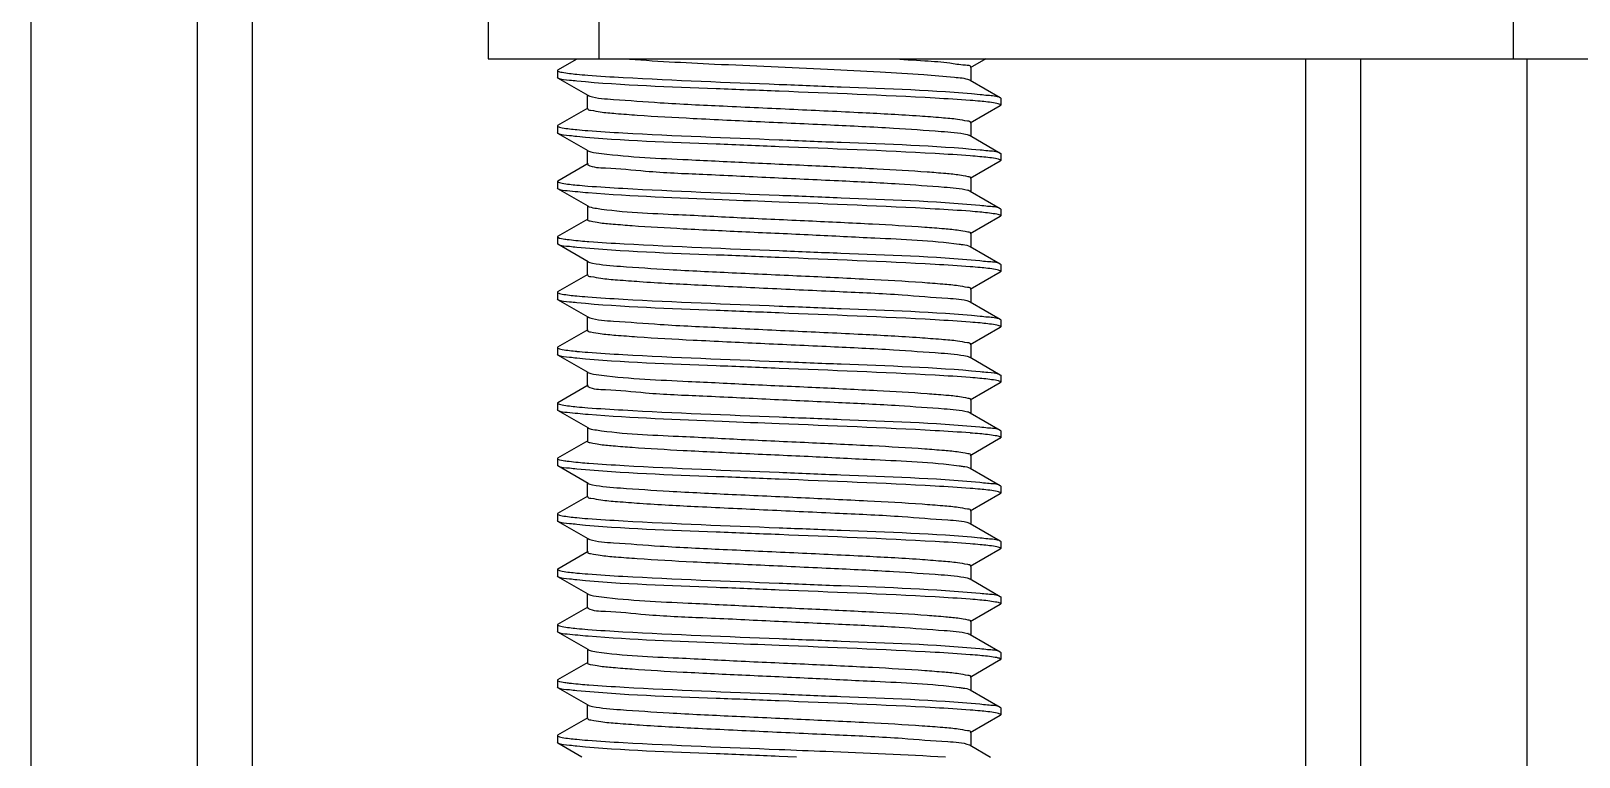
# Model space of a CAD drawing. Extents: x 4995099 to 5303443, y 4627657 to 4889583.
# Drawn here: x 5061633 to 5062204, y 4736737 to 4737005 of the extents above; entities that cross this region are included whole.
import ezdxf

# ---------------------------------------------------------------- set-up
doc = ezdxf.new("R2010")
doc.units = 0
doc.header["$LTSCALE"] = 1000
doc.header["$MEASUREMENT"] = 0
doc.layers.get('0').update_dxf_attribs({"color": 4, "linetype": 'CONTINUOUS'})

msp = doc.modelspace()

# ---------------------------------------------------------------- linework, layer by layer
for p, q in [((5061801.53, 4740388.31), (5061801.53, 4736994.68)), ((5061842.42, 4740388.31), (5061842.42, 4736994.68)), ((5062179.74, 4740388.31), (5062179.74, 4736994.68)), ((5061714.65, 4736585.8), (5061714.65, 4737696.93)), ((5061632.87, 4737394.9), (5061632.87, 4736627.7)), ((5061694.2, 4737394.9), (5061694.2, 4736627.7)), ((5061801.53, 4736994.68), (5062220.63, 4736994.68)), ((5061827.28, 4736990.56), (5061834.4, 4736994.68)), ((5061985.09, 4736994.68), (5061979.35, 4736991.35)), ((5061979.57, 4736991.61), (5061979.57, 4736986.5)), ((5062103.08, 4736994.68), (5062103.08, 4736585.8)), ((5062123.52, 4736627.7), (5062123.52, 4736994.68)), ((5062184.85, 4736627.7), (5062184.85, 4736994.68)), ((5061827.28, 4736990.56), (5061827.09, 4736990.33)), ((5061827.09, 4736990.33), (5061827.09, 4736987.78)), ((5061827.28, 4736987.55), (5061827.09, 4736987.78)), ((5061838.38, 4736981.13), (5061827.28, 4736987.55)), ((5061979.09, 4736986.88), (5061979.35, 4736986.76)), ((5061979.35, 4736986.76), (5061990.44, 4736980.33)), ((5061838.15, 4736976.28), (5061838.15, 4736981.39)), ((5061990.44, 4736980.33), (5061990.64, 4736980.11)), ((5061990.64, 4736980.11), (5061990.64, 4736977.55)), ((5061827.28, 4736970.11), (5061838.38, 4736976.54)), ((5061990.44, 4736977.33), (5061979.35, 4736970.91)), ((5061990.44, 4736977.33), (5061990.64, 4736977.56)), ((5061827.28, 4736970.11), (5061827.09, 4736969.89)), ((5061827.09, 4736969.89), (5061827.09, 4736967.33)), ((5061979.57, 4736971.17), (5061979.57, 4736966.06)), ((5061827.28, 4736967.11), (5061827.09, 4736967.33)), ((5061838.38, 4736960.69), (5061827.28, 4736967.11)), ((5061979.35, 4736966.31), (5061990.44, 4736959.89)), ((5061838.15, 4736955.83), (5061838.15, 4736960.94)), ((5061838.38, 4736960.69), (5061838.69, 4736960.54)), ((5061990.44, 4736959.89), (5061990.64, 4736959.67)), ((5061990.64, 4736959.67), (5061990.64, 4736957.11)), ((5061827.28, 4736949.67), (5061838.38, 4736956.09)), ((5061990.44, 4736956.89), (5061979.35, 4736950.46)), ((5061990.44, 4736956.89), (5061990.64, 4736957.11)), ((5061827.28, 4736949.67), (5061827.09, 4736949.44)), ((5061827.09, 4736949.44), (5061827.09, 4736946.89)), ((5061827.28, 4736946.67), (5061827.09, 4736946.89)), ((5061838.38, 4736940.24), (5061827.28, 4736946.67)), ((5061979.35, 4736945.87), (5061990.44, 4736939.45)), ((5061979.57, 4736950.72), (5061979.57, 4736945.61)), ((5061838.15, 4736940.5), (5061838.15, 4736935.39)), ((5061827.28, 4736929.22), (5061838.38, 4736935.65)), ((5061990.44, 4736936.44), (5061979.35, 4736930.02)), ((5061990.44, 4736939.45), (5061990.64, 4736939.22)), ((5061990.44, 4736936.44), (5061990.64, 4736936.67)), ((5061990.64, 4736939.22), (5061990.64, 4736936.67)), ((5061827.28, 4736929.22), (5061827.09, 4736929)), ((5061827.09, 4736929), (5061827.09, 4736926.45)), ((5061979.57, 4736930.28), (5061979.57, 4736925.17)), ((5061827.28, 4736926.22), (5061827.09, 4736926.45)), ((5061838.38, 4736919.8), (5061827.28, 4736926.22)), ((5061979.35, 4736925.43), (5061990.44, 4736919)), ((5061838.15, 4736914.95), (5061838.15, 4736920.06)), ((5061990.44, 4736919), (5061990.64, 4736918.78)), ((5061990.64, 4736918.78), (5061990.64, 4736916.22)), ((5061827.28, 4736908.78), (5061838.38, 4736915.2)), ((5061990.44, 4736916), (5061979.35, 4736909.58)), ((5061990.44, 4736916), (5061990.64, 4736916.22)), ((5061827.28, 4736908.78), (5061827.09, 4736908.56)), ((5061827.09, 4736908.56), (5061827.09, 4736906)), ((5061827.28, 4736905.78), (5061827.09, 4736906)), ((5061838.38, 4736899.35), (5061827.28, 4736905.78)), ((5061979.57, 4736909.83), (5061979.57, 4736904.72)), ((5061979.09, 4736905.1), (5061979.35, 4736904.98)), ((5061979.35, 4736904.98), (5061990.44, 4736898.56)), ((5061827.28, 4736888.34), (5061838.38, 4736894.76)), ((5061838.15, 4736894.5), (5061838.15, 4736899.61)), ((5061990.44, 4736895.56), (5061979.35, 4736889.13)), ((5061990.44, 4736898.56), (5061990.64, 4736898.33)), ((5061990.44, 4736895.56), (5061990.64, 4736895.78)), ((5061990.64, 4736898.34), (5061990.64, 4736895.78)), ((5061979.57, 4736889.39), (5061979.57, 4736884.28)), ((5061827.28, 4736888.34), (5061827.09, 4736888.11)), ((5061827.09, 4736888.11), (5061827.09, 4736885.56)), ((5061827.28, 4736885.33), (5061827.09, 4736885.56)), ((5061838.38, 4736878.91), (5061827.28, 4736885.33)), ((5061979.35, 4736884.54), (5061990.44, 4736878.12)), ((5061838.15, 4736874.06), (5061838.15, 4736879.17)), ((5061838.38, 4736878.91), (5061838.69, 4736878.77)), ((5061990.44, 4736878.12), (5061990.64, 4736877.89)), ((5061990.64, 4736877.89), (5061990.64, 4736875.34)), ((5061827.28, 4736867.89), (5061838.38, 4736874.32)), ((5061990.44, 4736875.11), (5061979.35, 4736868.69)), ((5061990.44, 4736875.11), (5061990.64, 4736875.34)), ((5061827.28, 4736867.89), (5061827.09, 4736867.67)), ((5061827.09, 4736867.67), (5061827.09, 4736865.11)), ((5061979.57, 4736868.95), (5061979.57, 4736863.84)), ((5061827.28, 4736864.89), (5061827.09, 4736865.11)), ((5061838.38, 4736858.47), (5061827.28, 4736864.89)), ((5061979.35, 4736864.09), (5061990.44, 4736857.67)), ((5061838.15, 4736858.73), (5061838.15, 4736853.61)), ((5061990.44, 4736854.67), (5061979.35, 4736848.24)), ((5061990.44, 4736857.67), (5061990.64, 4736857.45)), ((5061990.44, 4736854.67), (5061990.64, 4736854.89)), ((5061990.64, 4736857.45), (5061990.64, 4736854.89)), ((5061827.28, 4736847.45), (5061838.38, 4736853.87)), ((5061827.28, 4736847.45), (5061827.09, 4736847.23)), ((5061827.09, 4736847.23), (5061827.09, 4736844.67)), ((5061827.28, 4736844.45), (5061827.09, 4736844.67)), ((5061838.38, 4736838.02), (5061827.28, 4736844.45)), ((5061979.35, 4736843.65), (5061990.44, 4736837.23)), ((5061979.57, 4736848.5), (5061979.57, 4736843.39)), ((5061838.15, 4736833.17), (5061838.15, 4736838.28)), ((5061990.44, 4736837.23), (5061990.64, 4736837)), ((5061827.28, 4736827.01), (5061838.38, 4736833.43)), ((5061990.44, 4736834.22), (5061979.35, 4736827.8)), ((5061990.44, 4736834.22), (5061990.64, 4736834.45)), ((5061990.64, 4736837), (5061990.64, 4736834.45)), ((5061827.28, 4736827.01), (5061827.09, 4736826.78)), ((5061827.09, 4736826.78), (5061827.09, 4736824.23)), ((5061979.57, 4736828.06), (5061979.57, 4736822.95)), ((5061827.28, 4736824), (5061827.09, 4736824.23)), ((5061838.38, 4736817.58), (5061827.28, 4736824)), ((5061979.09, 4736823.33), (5061979.35, 4736823.21)), ((5061979.35, 4736823.21), (5061990.44, 4736816.78)), ((5061838.15, 4736812.73), (5061838.15, 4736817.84)), ((5061990.44, 4736816.78), (5061990.64, 4736816.56)), ((5061990.64, 4736816.56), (5061990.64, 4736814)), ((5061827.28, 4736806.56), (5061838.38, 4736812.99)), ((5061990.44, 4736813.78), (5061979.35, 4736807.36)), ((5061990.44, 4736813.78), (5061990.64, 4736814.01)), ((5061827.28, 4736806.56), (5061827.09, 4736806.34)), ((5061827.09, 4736806.34), (5061827.09, 4736803.78)), ((5061827.28, 4736803.56), (5061827.09, 4736803.78)), ((5061838.38, 4736797.13), (5061827.28, 4736803.56)), ((5061979.57, 4736807.62), (5061979.57, 4736802.5)), ((5061838.15, 4736792.28), (5061838.15, 4736797.39)), ((5061979.35, 4736802.76), (5061990.44, 4736796.34)), ((5061827.28, 4736786.12), (5061838.38, 4736792.54)), ((5061838.38, 4736797.13), (5061838.69, 4736796.99)), ((5061990.44, 4736793.34), (5061979.35, 4736786.91)), ((5061990.44, 4736796.34), (5061990.64, 4736796.12)), ((5061990.44, 4736793.34), (5061990.64, 4736793.56)), ((5061990.64, 4736796.12), (5061990.64, 4736793.56)), ((5061827.28, 4736786.12), (5061827.09, 4736785.89)), ((5061827.09, 4736785.89), (5061827.09, 4736783.34)), ((5061979.57, 4736787.17), (5061979.57, 4736782.06)), ((5061827.28, 4736783.11), (5061827.09, 4736783.34)), ((5061838.38, 4736776.69), (5061827.28, 4736783.11)), ((5061979.35, 4736782.32), (5061990.44, 4736775.9)), ((5061838.15, 4736776.95), (5061838.15, 4736771.84)), ((5061990.44, 4736775.9), (5061990.64, 4736775.67)), ((5061990.64, 4736775.67), (5061990.64, 4736773.12)), ((5061827.28, 4736765.67), (5061838.38, 4736772.1)), ((5061990.44, 4736772.89), (5061979.35, 4736766.47)), ((5061990.44, 4736772.89), (5061990.64, 4736773.12)), ((5061827.28, 4736765.67), (5061827.09, 4736765.45)), ((5061827.09, 4736765.45), (5061827.09, 4736762.89)), ((5061979.57, 4736766.73), (5061979.57, 4736761.62)), ((5061827.28, 4736762.67), (5061827.09, 4736762.89)), ((5061838.38, 4736756.25), (5061827.28, 4736762.67)), ((5061979.35, 4736761.88), (5061990.44, 4736755.45)), ((5061827.28, 4736745.23), (5061838.38, 4736751.65)), ((5061838.15, 4736751.4), (5061838.15, 4736756.51)), ((5061990.44, 4736752.45), (5061979.35, 4736746.03)), ((5061990.44, 4736755.45), (5061990.64, 4736755.23)), ((5061990.44, 4736752.45), (5061990.64, 4736752.67)), ((5061990.64, 4736755.23), (5061990.64, 4736752.67)), ((5061979.57, 4736746.28), (5061979.57, 4736741.17)), ((5061827.28, 4736745.23), (5061827.09, 4736745.01)), ((5061827.09, 4736745.01), (5061827.09, 4736742.45)), ((5061827.28, 4736742.23), (5061827.09, 4736742.45)), ((5061836.16, 4736737.08), (5061827.28, 4736742.23)), ((5061979.09, 4736741.55), (5061979.35, 4736741.43)), ((5061979.35, 4736741.43), (5061986.86, 4736737.08)), ((5061915.25, 4736737.09), (5061908.86, 4736737.34))]:
    msp.add_line(p, q)
for centre, radius, start, end in [((5061855.33, 4737208.04), 220.1, 264.4922, 265.5586), ((5061961.52, 4736749.47), 230.51, 84.6378, 85.5439), ((5061855.43, 4737188.75), 221.25, 264.5118, 265.5533), ((5061961.32, 4736726.65), 232.89, 84.669, 85.543), ((5061855.31, 4737166.89), 219.83, 264.491, 265.556), ((5061976.5, 4736938.64), 7.8, 73.8589, 74.9069), ((5061961.21, 4736704.9), 234.2, 84.6853, 85.5419), ((5061862.84, 4737239), 312.69, 265.4503, 265.5766), ((5061961.49, 4736687.75), 230.89, 84.6443, 85.543), ((5061855.33, 4737126.27), 220.1, 264.4922, 265.5586), ((5061961.52, 4736667.69), 230.51, 84.6378, 85.5439), ((5061855.43, 4737106.97), 221.25, 264.5118, 265.5533), ((5061961.32, 4736644.88), 232.89, 84.669, 85.543), ((5061855.31, 4737085.11), 219.83, 264.491, 265.556), ((5061976.5, 4736856.86), 7.8, 73.8589, 74.9069), ((5061961.21, 4736623.12), 234.2, 84.6853, 85.5419), ((5061862.84, 4737157.23), 312.69, 265.4503, 265.5766), ((5061961.49, 4736605.98), 230.89, 84.6443, 85.543), ((5061855.33, 4737044.49), 220.1, 264.4922, 265.5586), ((5061961.52, 4736585.92), 230.51, 84.6378, 85.5439), ((5061855.43, 4737025.2), 221.25, 264.5118, 265.5533), ((5061961.32, 4736563.1), 232.89, 84.669, 85.543), ((5061855.31, 4737003.34), 219.83, 264.491, 265.556), ((5061976.5, 4736775.09), 7.8, 73.8589, 74.9069), ((5061961.21, 4736541.35), 234.2, 84.6853, 85.5419), ((5061862.84, 4737075.45), 312.69, 265.4503, 265.5766), ((5061961.49, 4736524.2), 230.89, 84.6443, 85.543), ((5061855.33, 4736962.72), 220.1, 264.4922, 265.5586)]:
    msp.add_arc(centre, radius, start, end)
for points, knots in [([(5061851.64, 4736994.68), (5061862.76, 4736993.81), (5061887.8, 4736992.56), (5061919.32, 4736991.17), (5061945.03, 4736989.86), (5061960.68, 4736989.06), (5061971.58, 4736987.97), (5061977.35, 4736987.57), (5061979.09, 4736986.88)], [0, 0, 0, 0, 0.261947, 0.58881, 0.740857, 0.866927, 0.955861, 1, 1, 1, 1]), ([(5061950.4, 4736994.68), (5061954.48, 4736994.45), (5061961.42, 4736993.94), (5061971.18, 4736993.47), (5061975.64, 4736992.38), (5061979.57, 4736992.31), (5061979.57, 4736991.61)], [0, 0, 0, 0, 0.416017, 0.731219, 0.928612, 1, 1, 1, 1]), ([(5061827.09, 4736990.33), (5061827.09, 4736990.23), (5061827.39, 4736990.02), (5061827.66, 4736989.94), (5061827.86, 4736989.89)], [0, 0, 0, 0, 0.322656, 1, 1, 1, 1]), ([(5061834.27, 4736986.4), (5061833.38, 4736986.49), (5061831.07, 4736986.82), (5061828.55, 4736986.82), (5061827.28, 4736987.55)], [0, 0, 0, 0, 0.378132, 1, 1, 1, 1]), ([(5061827.86, 4736989.89), (5061828.18, 4736989.79), (5061830.28, 4736989.35), (5061832.41, 4736989.14), (5061834.21, 4736988.96)], [0, 0, 0, 0, 0.159145, 1, 1, 1, 1]), ([(5061908.86, 4736982.67), (5061901.14, 4736982.97), (5061876.27, 4736984.04), (5061851.36, 4736984.74), (5061834.27, 4736986.4)], [0, 0, 0, 0, 0.310323, 1, 1, 1, 1]), ([(5061838.29, 4736988.61), (5061842.62, 4736988.27), (5061866.13, 4736986.85), (5061889.67, 4736985.99), (5061908.86, 4736985.22)], [0, 0, 0, 0, 0.184477, 1, 1, 1, 1]), ([(5061838.38, 4736981.13), (5061838.46, 4736981.08), (5061838.67, 4736980.99), (5061838.88, 4736980.92), (5061839, 4736980.88)], [0, 0, 0, 0, 0.430479, 1, 1, 1, 1]), ([(5061839, 4736980.88), (5061841.84, 4736980.04), (5061850.63, 4736979.53), (5061866.98, 4736978.21), (5061889.2, 4736977.2), (5061914.1, 4736976.04), (5061938.22, 4736974.9), (5061956.51, 4736973.95), (5061967.97, 4736973.05), (5061974.22, 4736972.56), (5061977.16, 4736971.9), (5061979.57, 4736971.62), (5061979.57, 4736971.17)], [0, 0, 0, 0, 0.062951, 0.18524, 0.350271, 0.535399, 0.715185, 0.864922, 0.92187, 0.964113, 0.990297, 1, 1, 1, 1]), ([(5061908.86, 4736985.22), (5061916.5, 4736984.92), (5061941.23, 4736983.86), (5061966.01, 4736983.13), (5061983.04, 4736981.52)], [0, 0, 0, 0, 0.308852, 1, 1, 1, 1]), ([(5061979.43, 4736979.28), (5061975.1, 4736979.62), (5061951.59, 4736981.04), (5061928.05, 4736981.9), (5061908.86, 4736982.67)], [0, 0, 0, 0, 0.18453, 1, 1, 1, 1]), ([(5061983.04, 4736981.52), (5061983.99, 4736981.43), (5061986.43, 4736981.09), (5061989.1, 4736981.11), (5061990.44, 4736980.33)], [0, 0, 0, 0, 0.37931, 1, 1, 1, 1]), ([(5061838.15, 4736976.28), (5061838.15, 4736975.83), (5061840.5, 4736975.55), (5061843.37, 4736974.9), (5061849.46, 4736974.42), (5061860.67, 4736973.53), (5061878.58, 4736972.59), (5061902.31, 4736971.46), (5061926.98, 4736970.33), (5061949.22, 4736969.28), (5061966, 4736968.07), (5061975.12, 4736967.43), (5061978.25, 4736966.69)], [0, 0, 0, 0, 0.00951, 0.035123, 0.076469, 0.132247, 0.279239, 0.456494, 0.640275, 0.805971, 0.931424, 1, 1, 1, 1]), ([(5061989.71, 4736978.04), (5061989.36, 4736978.14), (5061987.16, 4736978.58), (5061984.93, 4736978.79), (5061983.06, 4736978.97)], [0, 0, 0, 0, 0.163145, 1, 1, 1, 1]), ([(5061990.64, 4736977.56), (5061990.63, 4736977.67), (5061990.26, 4736977.9), (5061989.95, 4736977.98), (5061989.71, 4736978.04)], [0, 0, 0, 0, 0.315061, 1, 1, 1, 1]), ([(5061827.09, 4736969.89), (5061827.09, 4736969.79), (5061827.4, 4736969.57), (5061827.67, 4736969.5), (5061827.87, 4736969.44)], [0, 0, 0, 0, 0.322005, 1, 1, 1, 1]), ([(5061827.87, 4736969.44), (5061828.2, 4736969.34), (5061830.31, 4736968.9), (5061832.46, 4736968.69), (5061834.27, 4736968.51)], [0, 0, 0, 0, 0.159397, 1, 1, 1, 1]), ([(5061834.2, 4736965.97), (5061833.32, 4736966.05), (5061831.04, 4736966.38), (5061828.54, 4736966.38), (5061827.28, 4736967.11)], [0, 0, 0, 0, 0.377931, 1, 1, 1, 1]), ([(5061908.86, 4736962.22), (5061901.13, 4736962.53), (5061876.24, 4736963.6), (5061851.3, 4736964.3), (5061834.2, 4736965.97)], [0, 0, 0, 0, 0.310595, 1, 1, 1, 1]), ([(5061838.27, 4736968.17), (5061842.6, 4736967.83), (5061866.12, 4736966.4), (5061889.66, 4736965.54), (5061908.86, 4736964.78)], [0, 0, 0, 0, 0.184455, 1, 1, 1, 1]), ([(5061908.86, 4736964.78), (5061916.51, 4736964.47), (5061941.24, 4736963.42), (5061966.03, 4736962.69), (5061983.06, 4736961.08)], [0, 0, 0, 0, 0.308927, 1, 1, 1, 1]), ([(5061978.25, 4736966.69), (5061978.47, 4736966.63), (5061978.84, 4736966.53), (5061979.21, 4736966.39), (5061979.35, 4736966.31)], [0, 0, 0, 0, 0.59312, 1, 1, 1, 1]), ([(5061838.69, 4736960.54), (5061838.92, 4736960.46), (5061840.47, 4736960.04), (5061842.07, 4736959.85), (5061843.4, 4736959.68)], [0, 0, 0, 0, 0.158312, 1, 1, 1, 1]), ([(5061843.4, 4736959.68), (5061853.99, 4736958.39), (5061872.32, 4736957.62), (5061898.68, 4736956.28), (5061921.97, 4736955.25), (5061943.65, 4736954.18), (5061959.73, 4736953.29), (5061969.66, 4736952.47), (5061975, 4736952), (5061977.54, 4736951.43), (5061979.57, 4736951.12), (5061979.57, 4736950.72)], [0, 0, 0, 0, 0.234088, 0.402448, 0.579889, 0.745639, 0.880314, 0.930897, 0.968237, 0.991317, 1, 1, 1, 1]), ([(5061979.42, 4736958.84), (5061975.09, 4736959.18), (5061951.58, 4736960.6), (5061928.05, 4736961.46), (5061908.86, 4736962.22)], [0, 0, 0, 0, 0.184554, 1, 1, 1, 1]), ([(5061989.79, 4736957.58), (5061989.44, 4736957.68), (5061987.18, 4736958.14), (5061984.89, 4736958.35), (5061982.96, 4736958.53)], [0, 0, 0, 0, 0.159617, 1, 1, 1, 1]), ([(5061983.06, 4736961.08), (5061984.01, 4736960.99), (5061986.44, 4736960.65), (5061989.1, 4736960.67), (5061990.44, 4736959.89)], [0, 0, 0, 0, 0.379296, 1, 1, 1, 1]), ([(5061990.64, 4736957.11), (5061990.64, 4736957.22), (5061990.3, 4736957.44), (5061990.01, 4736957.52), (5061989.79, 4736957.58)], [0, 0, 0, 0, 0.317967, 1, 1, 1, 1]), ([(5061838.15, 4736955.83), (5061838.15, 4736955.79), (5061838.21, 4736955.68), (5061838.31, 4736955.62), (5061838.37, 4736955.58)], [0, 0, 0, 0, 0.402304, 1, 1, 1, 1]), ([(5061838.37, 4736955.58), (5061840.26, 4736954.46), (5061847.82, 4736954.51), (5061861.62, 4736952.8), (5061882.03, 4736952.05), (5061905.68, 4736950.85), (5061929.8, 4736949.75), (5061951.24, 4736948.74), (5061967.12, 4736947.51), (5061975.69, 4736946.94), (5061978.53, 4736946.17)], [0, 0, 0, 0, 0.046973, 0.152409, 0.303029, 0.479455, 0.658932, 0.818305, 0.937036, 1, 1, 1, 1]), ([(5061827.09, 4736949.44), (5061827.09, 4736949.35), (5061827.38, 4736949.14), (5061827.63, 4736949.06), (5061827.82, 4736949.01)], [0, 0, 0, 0, 0.324871, 1, 1, 1, 1]), ([(5061838.38, 4736945.16), (5061835.83, 4736945.36), (5061832.21, 4736945.86), (5061828.31, 4736946.07), (5061827.28, 4736946.67)], [0, 0, 0, 0, 0.683734, 1, 1, 1, 1]), ([(5061827.82, 4736949.01), (5061828.15, 4736948.91), (5061830.25, 4736948.46), (5061832.4, 4736948.25), (5061834.2, 4736948.08)], [0, 0, 0, 0, 0.157623, 1, 1, 1, 1]), ([(5061838.27, 4736947.72), (5061842.6, 4736947.38), (5061866.12, 4736945.96), (5061889.66, 4736945.1), (5061908.86, 4736944.33)], [0, 0, 0, 0, 0.184436, 1, 1, 1, 1]), ([(5061978.67, 4736946.13), (5061978.8, 4736946.09), (5061979.03, 4736946.02), (5061979.26, 4736945.92), (5061979.35, 4736945.87)], [0, 0, 0, 0, 0.572041, 1, 1, 1, 1]), ([(5061908.86, 4736941.78), (5061901.86, 4736942.06), (5061878.36, 4736943.03), (5061854.85, 4736943.87), (5061838.38, 4736945.16)], [0, 0, 0, 0, 0.297863, 1, 1, 1, 1]), ([(5061838.38, 4736940.24), (5061838.52, 4736940.16), (5061839.54, 4736939.78), (5061840.62, 4736939.63), (5061841.53, 4736939.49)], [0, 0, 0, 0, 0.147905, 1, 1, 1, 1]), ([(5061908.86, 4736944.33), (5061916.49, 4736944.03), (5061941.19, 4736942.98), (5061965.94, 4736942.25), (5061982.96, 4736940.64)], [0, 0, 0, 0, 0.308576, 1, 1, 1, 1]), ([(5061979.42, 4736938.39), (5061975.09, 4736938.73), (5061951.58, 4736940.15), (5061928.05, 4736941.01), (5061908.86, 4736941.78)], [0, 0, 0, 0, 0.184575, 1, 1, 1, 1]), ([(5061982.96, 4736940.64), (5061983.92, 4736940.55), (5061986.38, 4736940.21), (5061989.09, 4736940.23), (5061990.44, 4736939.45)], [0, 0, 0, 0, 0.37952, 1, 1, 1, 1]), ([(5061838.15, 4736935.39), (5061838.15, 4736934.98), (5061840.25, 4736934.68), (5061842.85, 4736934.09), (5061848.34, 4736933.62), (5061858.52, 4736932.79), (5061874.96, 4736931.89), (5061897.06, 4736930.8), (5061920.66, 4736929.77), (5061946.89, 4736928.39), (5061965.01, 4736927.69), (5061975.31, 4736926.3)], [0, 0, 0, 0, 0.00884, 0.032379, 0.070466, 0.122006, 0.258971, 0.426878, 0.605536, 0.773444, 1, 1, 1, 1]), ([(5061841.53, 4736939.49), (5061851.52, 4736937.98), (5061869.39, 4736937.39), (5061895.47, 4736935.96), (5061919.35, 4736934.93), (5061941.86, 4736933.83), (5061958.68, 4736932.92), (5061969.11, 4736932.07), (5061974.75, 4736931.59), (5061977.42, 4736930.99), (5061979.57, 4736930.69), (5061979.57, 4736930.28)], [0, 0, 0, 0, 0.218787, 0.386207, 0.566108, 0.736243, 0.875583, 0.928118, 0.966979, 0.991, 1, 1, 1, 1]), ([(5061989.69, 4736937.16), (5061989.33, 4736937.26), (5061987.09, 4736937.7), (5061984.81, 4736937.92), (5061982.91, 4736938.09)], [0, 0, 0, 0, 0.163234, 1, 1, 1, 1]), ([(5061990.64, 4736936.67), (5061990.63, 4736936.78), (5061990.25, 4736937.02), (5061989.93, 4736937.1), (5061989.69, 4736937.16)], [0, 0, 0, 0, 0.313847, 1, 1, 1, 1]), ([(5061827.09, 4736929), (5061827.09, 4736928.91), (5061828.03, 4736928.23), (5061828.98, 4736928.29), (5061829.86, 4736928.15)], [0, 0, 0, 0, 0.093121, 1, 1, 1, 1]), ([(5061834.21, 4736925.08), (5061833.32, 4736925.16), (5061831.04, 4736925.49), (5061828.54, 4736925.49), (5061827.28, 4736926.22)], [0, 0, 0, 0, 0.377935, 1, 1, 1, 1]), ([(5061829.86, 4736928.15), (5061830.38, 4736928.07), (5061833.1, 4736927.71), (5061835.83, 4736927.47), (5061838.04, 4736927.3)], [0, 0, 0, 0, 0.190828, 1, 1, 1, 1]), ([(5061908.86, 4736921.33), (5061901.13, 4736921.64), (5061876.24, 4736922.71), (5061851.3, 4736923.41), (5061834.21, 4736925.08)], [0, 0, 0, 0, 0.310578, 1, 1, 1, 1]), ([(5061838.72, 4736927.24), (5061843.06, 4736926.91), (5061866.43, 4736925.51), (5061889.82, 4736924.65), (5061908.86, 4736923.89)], [0, 0, 0, 0, 0.18595, 1, 1, 1, 1]), ([(5061908.86, 4736923.89), (5061916.48, 4736923.59), (5061941.16, 4736922.54), (5061965.89, 4736921.8), (5061982.91, 4736920.21)], [0, 0, 0, 0, 0.308379, 1, 1, 1, 1]), ([(5061975.31, 4736926.3), (5061975.8, 4736926.24), (5061977.15, 4736926.01), (5061978.58, 4736925.87), (5061979.35, 4736925.43)], [0, 0, 0, 0, 0.360643, 1, 1, 1, 1]), ([(5061838.38, 4736919.8), (5061838.57, 4736919.68), (5061839.14, 4736919.5), (5061839.71, 4736919.37), (5061840.06, 4736919.3)], [0, 0, 0, 0, 0.388593, 1, 1, 1, 1]), ([(5061840.06, 4736919.3), (5061843.45, 4736918.62), (5061852.9, 4736917.92), (5061870.06, 4736916.76), (5061892.31, 4736915.71), (5061916.73, 4736914.59), (5061940.05, 4736913.48), (5061957.6, 4736912.55), (5061968.55, 4736911.67), (5061974.49, 4736911.19), (5061977.29, 4736910.56), (5061979.57, 4736910.27), (5061979.57, 4736909.83)], [0, 0, 0, 0, 0.074051, 0.202548, 0.368862, 0.551322, 0.726125, 0.870472, 0.925123, 0.96561, 0.990669, 1, 1, 1, 1]), ([(5061979.43, 4736917.95), (5061975.1, 4736918.29), (5061951.59, 4736919.71), (5061928.05, 4736920.57), (5061908.86, 4736921.33)], [0, 0, 0, 0, 0.184524, 1, 1, 1, 1]), ([(5061982.91, 4736920.21), (5061983.87, 4736920.11), (5061986.36, 4736919.77), (5061989.08, 4736919.8), (5061990.44, 4736919)], [0, 0, 0, 0, 0.379704, 1, 1, 1, 1]), ([(5061989.81, 4736916.69), (5061989.46, 4736916.78), (5061987.22, 4736917.24), (5061984.95, 4736917.46), (5061983.04, 4736917.64)], [0, 0, 0, 0, 0.159226, 1, 1, 1, 1]), ([(5061838.15, 4736914.95), (5061838.16, 4736914.48), (5061840.63, 4736914.21), (5061843.64, 4736913.53), (5061850.04, 4736913.04), (5061861.77, 4736912.13), (5061880.42, 4736911.16), (5061904.94, 4736910.02), (5061930.04, 4736908.82), (5061952.24, 4736907.89), (5061968.08, 4736906.38), (5061976.59, 4736906.1), (5061979.09, 4736905.1)], [0, 0, 0, 0, 0.009911, 0.036684, 0.079861, 0.138026, 0.290611, 0.473012, 0.659513, 0.823824, 0.942824, 1, 1, 1, 1]), ([(5061990.64, 4736916.22), (5061990.64, 4736916.33), (5061990.31, 4736916.55), (5061990.02, 4736916.63), (5061989.81, 4736916.69)], [0, 0, 0, 0, 0.318631, 1, 1, 1, 1]), ([(5061827.09, 4736908.56), (5061827.09, 4736908.46), (5061827.39, 4736908.24), (5061827.66, 4736908.17), (5061827.86, 4736908.11)], [0, 0, 0, 0, 0.322656, 1, 1, 1, 1]), ([(5061834.27, 4736904.63), (5061833.38, 4736904.71), (5061831.07, 4736905.04), (5061828.55, 4736905.04), (5061827.28, 4736905.78)], [0, 0, 0, 0, 0.378132, 1, 1, 1, 1]), ([(5061827.86, 4736908.11), (5061828.18, 4736908.01), (5061830.28, 4736907.57), (5061832.41, 4736907.36), (5061834.21, 4736907.19)], [0, 0, 0, 0, 0.159145, 1, 1, 1, 1]), ([(5061838.29, 4736906.83), (5061842.62, 4736906.49), (5061866.13, 4736905.07), (5061889.67, 4736904.21), (5061908.86, 4736903.45)], [0, 0, 0, 0, 0.184477, 1, 1, 1, 1]), ([(5061908.86, 4736900.89), (5061901.14, 4736901.2), (5061876.27, 4736902.26), (5061851.36, 4736902.97), (5061834.27, 4736904.63)], [0, 0, 0, 0, 0.310323, 1, 1, 1, 1]), ([(5061908.86, 4736903.45), (5061916.5, 4736903.14), (5061941.23, 4736902.09), (5061966.01, 4736901.36), (5061983.04, 4736899.75)], [0, 0, 0, 0, 0.308852, 1, 1, 1, 1]), ([(5061979.43, 4736897.5), (5061975.1, 4736897.84), (5061951.59, 4736899.27), (5061928.05, 4736900.13), (5061908.86, 4736900.89)], [0, 0, 0, 0, 0.18453, 1, 1, 1, 1]), ([(5061838.15, 4736894.5), (5061838.15, 4736894.06), (5061840.5, 4736893.77), (5061843.37, 4736893.12), (5061849.46, 4736892.64), (5061860.67, 4736891.76), (5061878.58, 4736890.81), (5061902.31, 4736889.69), (5061926.98, 4736888.55), (5061949.22, 4736887.51), (5061966, 4736886.29), (5061975.12, 4736885.66), (5061978.25, 4736884.91)], [0, 0, 0, 0, 0.00951, 0.035123, 0.076469, 0.132247, 0.279239, 0.456494, 0.640275, 0.805971, 0.931424, 1, 1, 1, 1]), ([(5061838.38, 4736899.35), (5061838.46, 4736899.31), (5061838.67, 4736899.21), (5061838.88, 4736899.14), (5061839, 4736899.11)], [0, 0, 0, 0, 0.430479, 1, 1, 1, 1]), ([(5061839, 4736899.11), (5061841.84, 4736898.26), (5061850.63, 4736897.75), (5061866.98, 4736896.43), (5061889.2, 4736895.43), (5061914.1, 4736894.26), (5061938.22, 4736893.13), (5061956.51, 4736892.17), (5061967.97, 4736891.27), (5061974.22, 4736890.79), (5061977.16, 4736890.12), (5061979.57, 4736889.85), (5061979.57, 4736889.39)], [0, 0, 0, 0, 0.062951, 0.18524, 0.350271, 0.535399, 0.715185, 0.864922, 0.92187, 0.964113, 0.990297, 1, 1, 1, 1]), ([(5061983.04, 4736899.75), (5061983.99, 4736899.66), (5061986.43, 4736899.32), (5061989.1, 4736899.34), (5061990.44, 4736898.56)], [0, 0, 0, 0, 0.37931, 1, 1, 1, 1]), ([(5061989.71, 4736896.27), (5061989.36, 4736896.36), (5061987.16, 4736896.8), (5061984.93, 4736897.01), (5061983.06, 4736897.19)], [0, 0, 0, 0, 0.163145, 1, 1, 1, 1]), ([(5061990.64, 4736895.78), (5061990.63, 4736895.89), (5061990.26, 4736896.13), (5061989.95, 4736896.21), (5061989.71, 4736896.27)], [0, 0, 0, 0, 0.315061, 1, 1, 1, 1]), ([(5061827.09, 4736888.11), (5061827.09, 4736888.01), (5061827.4, 4736887.79), (5061827.67, 4736887.72), (5061827.87, 4736887.66)], [0, 0, 0, 0, 0.322005, 1, 1, 1, 1]), ([(5061834.2, 4736884.19), (5061833.32, 4736884.28), (5061831.04, 4736884.6), (5061828.54, 4736884.6), (5061827.28, 4736885.33)], [0, 0, 0, 0, 0.377931, 1, 1, 1, 1]), ([(5061827.87, 4736887.66), (5061828.2, 4736887.57), (5061830.31, 4736887.12), (5061832.46, 4736886.91), (5061834.27, 4736886.74)], [0, 0, 0, 0, 0.159397, 1, 1, 1, 1]), ([(5061908.86, 4736880.45), (5061901.13, 4736880.75), (5061876.24, 4736881.82), (5061851.3, 4736882.52), (5061834.2, 4736884.19)], [0, 0, 0, 0, 0.310595, 1, 1, 1, 1]), ([(5061838.27, 4736886.39), (5061842.6, 4736886.05), (5061866.12, 4736884.63), (5061889.66, 4736883.77), (5061908.86, 4736883)], [0, 0, 0, 0, 0.184455, 1, 1, 1, 1]), ([(5061908.86, 4736883), (5061916.51, 4736882.7), (5061941.24, 4736881.64), (5061966.03, 4736880.92), (5061983.06, 4736879.3)], [0, 0, 0, 0, 0.308927, 1, 1, 1, 1]), ([(5061978.25, 4736884.91), (5061978.47, 4736884.86), (5061978.84, 4736884.76), (5061979.21, 4736884.62), (5061979.35, 4736884.54)], [0, 0, 0, 0, 0.59312, 1, 1, 1, 1]), ([(5061838.69, 4736878.77), (5061838.92, 4736878.68), (5061840.47, 4736878.26), (5061842.07, 4736878.07), (5061843.4, 4736877.91)], [0, 0, 0, 0, 0.158312, 1, 1, 1, 1]), ([(5061843.4, 4736877.91), (5061853.99, 4736876.62), (5061872.32, 4736875.85), (5061898.68, 4736874.5), (5061921.97, 4736873.47), (5061943.65, 4736872.4), (5061959.73, 4736871.51), (5061969.66, 4736870.69), (5061975, 4736870.22), (5061977.54, 4736869.65), (5061979.57, 4736869.34), (5061979.57, 4736868.95)], [0, 0, 0, 0, 0.234088, 0.402448, 0.579889, 0.745639, 0.880314, 0.930897, 0.968237, 0.991317, 1, 1, 1, 1]), ([(5061979.42, 4736877.06), (5061975.09, 4736877.4), (5061951.58, 4736878.82), (5061928.05, 4736879.68), (5061908.86, 4736880.45)], [0, 0, 0, 0, 0.184554, 1, 1, 1, 1]), ([(5061983.06, 4736879.3), (5061984.01, 4736879.21), (5061986.44, 4736878.87), (5061989.1, 4736878.89), (5061990.44, 4736878.12)], [0, 0, 0, 0, 0.379296, 1, 1, 1, 1]), ([(5061838.15, 4736874.06), (5061838.15, 4736874.01), (5061838.21, 4736873.9), (5061838.31, 4736873.84), (5061838.37, 4736873.81)], [0, 0, 0, 0, 0.402304, 1, 1, 1, 1]), ([(5061838.37, 4736873.81), (5061840.26, 4736872.68), (5061847.82, 4736872.74), (5061861.62, 4736871.03), (5061882.03, 4736870.28), (5061905.68, 4736869.07), (5061929.8, 4736867.97), (5061951.24, 4736866.96), (5061967.12, 4736865.74), (5061975.69, 4736865.16), (5061978.53, 4736864.39)], [0, 0, 0, 0, 0.046973, 0.152409, 0.303029, 0.479455, 0.658932, 0.818305, 0.937036, 1, 1, 1, 1]), ([(5061989.79, 4736875.8), (5061989.44, 4736875.9), (5061987.18, 4736876.36), (5061984.89, 4736876.58), (5061982.96, 4736876.76)], [0, 0, 0, 0, 0.159617, 1, 1, 1, 1]), ([(5061990.64, 4736875.34), (5061990.64, 4736875.44), (5061990.3, 4736875.67), (5061990.01, 4736875.74), (5061989.79, 4736875.8)], [0, 0, 0, 0, 0.317967, 1, 1, 1, 1]), ([(5061827.09, 4736867.67), (5061827.09, 4736867.57), (5061827.38, 4736867.36), (5061827.63, 4736867.29), (5061827.82, 4736867.23)], [0, 0, 0, 0, 0.324871, 1, 1, 1, 1]), ([(5061827.82, 4736867.23), (5061828.15, 4736867.14), (5061830.25, 4736866.69), (5061832.4, 4736866.48), (5061834.2, 4736866.3)], [0, 0, 0, 0, 0.157623, 1, 1, 1, 1]), ([(5061838.27, 4736865.95), (5061842.6, 4736865.61), (5061866.12, 4736864.18), (5061889.66, 4736863.32), (5061908.86, 4736862.56)], [0, 0, 0, 0, 0.184436, 1, 1, 1, 1]), ([(5061838.38, 4736863.38), (5061835.83, 4736863.58), (5061832.21, 4736864.09), (5061828.31, 4736864.3), (5061827.28, 4736864.89)], [0, 0, 0, 0, 0.683734, 1, 1, 1, 1]), ([(5061908.86, 4736860), (5061901.86, 4736860.28), (5061878.36, 4736861.25), (5061854.85, 4736862.09), (5061838.38, 4736863.38)], [0, 0, 0, 0, 0.297863, 1, 1, 1, 1]), ([(5061908.86, 4736862.56), (5061916.49, 4736862.25), (5061941.19, 4736861.2), (5061965.94, 4736860.47), (5061982.96, 4736858.87)], [0, 0, 0, 0, 0.308576, 1, 1, 1, 1]), ([(5061978.67, 4736864.36), (5061978.8, 4736864.32), (5061979.03, 4736864.24), (5061979.26, 4736864.15), (5061979.35, 4736864.09)], [0, 0, 0, 0, 0.572041, 1, 1, 1, 1]), ([(5061838.38, 4736858.47), (5061838.52, 4736858.39), (5061839.54, 4736858.01), (5061840.62, 4736857.85), (5061841.53, 4736857.72)], [0, 0, 0, 0, 0.147905, 1, 1, 1, 1]), ([(5061841.53, 4736857.72), (5061851.52, 4736856.21), (5061869.39, 4736855.61), (5061895.47, 4736854.19), (5061919.35, 4736853.15), (5061941.86, 4736852.05), (5061958.68, 4736851.14), (5061969.11, 4736850.29), (5061974.75, 4736849.82), (5061977.42, 4736849.22), (5061979.57, 4736848.92), (5061979.57, 4736848.5)], [0, 0, 0, 0, 0.218787, 0.386207, 0.566108, 0.736243, 0.875583, 0.928118, 0.966979, 0.991, 1, 1, 1, 1]), ([(5061979.42, 4736856.62), (5061975.09, 4736856.96), (5061951.58, 4736858.38), (5061928.05, 4736859.24), (5061908.86, 4736860)], [0, 0, 0, 0, 0.184575, 1, 1, 1, 1]), ([(5061989.69, 4736855.39), (5061989.33, 4736855.48), (5061987.09, 4736855.92), (5061984.81, 4736856.14), (5061982.91, 4736856.32)], [0, 0, 0, 0, 0.163234, 1, 1, 1, 1]), ([(5061982.96, 4736858.87), (5061983.92, 4736858.78), (5061986.38, 4736858.43), (5061989.09, 4736858.46), (5061990.44, 4736857.67)], [0, 0, 0, 0, 0.37952, 1, 1, 1, 1]), ([(5061990.64, 4736854.89), (5061990.63, 4736855.01), (5061990.25, 4736855.24), (5061989.93, 4736855.32), (5061989.69, 4736855.39)], [0, 0, 0, 0, 0.313847, 1, 1, 1, 1]), ([(5061838.15, 4736853.61), (5061838.15, 4736853.21), (5061840.25, 4736852.91), (5061842.85, 4736852.32), (5061848.34, 4736851.85), (5061858.52, 4736851.01), (5061874.96, 4736850.11), (5061897.06, 4736849.03), (5061920.66, 4736847.99), (5061946.89, 4736846.61), (5061965.01, 4736845.91), (5061975.31, 4736844.53)], [0, 0, 0, 0, 0.00884, 0.032379, 0.070466, 0.122006, 0.258971, 0.426878, 0.605536, 0.773444, 1, 1, 1, 1]), ([(5061827.09, 4736847.23), (5061827.09, 4736847.13), (5061828.03, 4736846.45), (5061828.98, 4736846.51), (5061829.86, 4736846.38)], [0, 0, 0, 0, 0.093121, 1, 1, 1, 1]), ([(5061834.21, 4736843.3), (5061833.32, 4736843.39), (5061831.04, 4736843.71), (5061828.54, 4736843.72), (5061827.28, 4736844.45)], [0, 0, 0, 0, 0.377935, 1, 1, 1, 1]), ([(5061829.86, 4736846.38), (5061830.38, 4736846.3), (5061833.1, 4736845.93), (5061835.83, 4736845.7), (5061838.04, 4736845.52)], [0, 0, 0, 0, 0.190828, 1, 1, 1, 1]), ([(5061908.86, 4736839.56), (5061901.13, 4736839.87), (5061876.24, 4736840.94), (5061851.3, 4736841.64), (5061834.21, 4736843.3)], [0, 0, 0, 0, 0.310578, 1, 1, 1, 1]), ([(5061838.72, 4736845.47), (5061843.06, 4736845.13), (5061866.43, 4736843.73), (5061889.82, 4736842.87), (5061908.86, 4736842.11)], [0, 0, 0, 0, 0.18595, 1, 1, 1, 1]), ([(5061975.31, 4736844.53), (5061975.8, 4736844.46), (5061977.15, 4736844.23), (5061978.58, 4736844.09), (5061979.35, 4736843.65)], [0, 0, 0, 0, 0.360643, 1, 1, 1, 1]), ([(5061838.38, 4736838.02), (5061838.57, 4736837.91), (5061839.14, 4736837.72), (5061839.71, 4736837.59), (5061840.06, 4736837.52)], [0, 0, 0, 0, 0.388593, 1, 1, 1, 1]), ([(5061840.06, 4736837.52), (5061843.45, 4736836.85), (5061852.9, 4736836.14), (5061870.06, 4736834.99), (5061892.31, 4736833.93), (5061916.73, 4736832.82), (5061940.05, 4736831.7), (5061957.6, 4736830.77), (5061968.55, 4736829.9), (5061974.49, 4736829.42), (5061977.29, 4736828.78), (5061979.57, 4736828.49), (5061979.57, 4736828.06)], [0, 0, 0, 0, 0.074051, 0.202548, 0.368862, 0.551322, 0.726125, 0.870472, 0.925123, 0.96561, 0.990669, 1, 1, 1, 1]), ([(5061908.86, 4736842.11), (5061916.48, 4736841.81), (5061941.16, 4736840.76), (5061965.89, 4736840.03), (5061982.91, 4736838.43)], [0, 0, 0, 0, 0.308379, 1, 1, 1, 1]), ([(5061979.43, 4736836.17), (5061975.1, 4736836.51), (5061951.59, 4736837.93), (5061928.05, 4736838.8), (5061908.86, 4736839.56)], [0, 0, 0, 0, 0.184524, 1, 1, 1, 1]), ([(5061982.91, 4736838.43), (5061983.87, 4736838.34), (5061986.36, 4736837.99), (5061989.08, 4736838.02), (5061990.44, 4736837.23)], [0, 0, 0, 0, 0.379704, 1, 1, 1, 1]), ([(5061838.15, 4736833.17), (5061838.16, 4736832.7), (5061840.63, 4736832.44), (5061843.64, 4736831.75), (5061850.04, 4736831.26), (5061861.77, 4736830.35), (5061880.42, 4736829.39), (5061904.94, 4736828.25), (5061930.04, 4736827.04), (5061952.24, 4736826.11), (5061968.08, 4736824.61), (5061976.59, 4736824.32), (5061979.09, 4736823.33)], [0, 0, 0, 0, 0.009911, 0.036684, 0.079861, 0.138026, 0.290611, 0.473012, 0.659513, 0.823824, 0.942824, 1, 1, 1, 1]), ([(5061989.81, 4736834.91), (5061989.46, 4736835.01), (5061987.22, 4736835.47), (5061984.95, 4736835.68), (5061983.04, 4736835.86)], [0, 0, 0, 0, 0.159226, 1, 1, 1, 1]), ([(5061990.64, 4736834.45), (5061990.64, 4736834.55), (5061990.31, 4736834.78), (5061990.02, 4736834.85), (5061989.81, 4736834.91)], [0, 0, 0, 0, 0.318631, 1, 1, 1, 1]), ([(5061827.09, 4736826.78), (5061827.09, 4736826.68), (5061827.39, 4736826.47), (5061827.66, 4736826.39), (5061827.86, 4736826.33)], [0, 0, 0, 0, 0.322656, 1, 1, 1, 1]), ([(5061827.86, 4736826.33), (5061828.18, 4736826.24), (5061830.28, 4736825.8), (5061832.41, 4736825.59), (5061834.21, 4736825.41)], [0, 0, 0, 0, 0.159145, 1, 1, 1, 1]), ([(5061834.27, 4736822.85), (5061833.38, 4736822.94), (5061831.07, 4736823.27), (5061828.55, 4736823.27), (5061827.28, 4736824)], [0, 0, 0, 0, 0.378132, 1, 1, 1, 1]), ([(5061908.86, 4736819.12), (5061901.14, 4736819.42), (5061876.27, 4736820.49), (5061851.36, 4736821.19), (5061834.27, 4736822.85)], [0, 0, 0, 0, 0.310323, 1, 1, 1, 1]), ([(5061838.29, 4736825.06), (5061842.62, 4736824.72), (5061866.13, 4736823.3), (5061889.67, 4736822.43), (5061908.86, 4736821.67)], [0, 0, 0, 0, 0.184477, 1, 1, 1, 1]), ([(5061908.86, 4736821.67), (5061916.5, 4736821.37), (5061941.23, 4736820.31), (5061966.01, 4736819.58), (5061983.04, 4736817.97)], [0, 0, 0, 0, 0.308852, 1, 1, 1, 1]), ([(5061838.38, 4736817.58), (5061838.46, 4736817.53), (5061838.67, 4736817.44), (5061838.88, 4736817.37), (5061839, 4736817.33)], [0, 0, 0, 0, 0.430479, 1, 1, 1, 1]), ([(5061839, 4736817.33), (5061841.84, 4736816.49), (5061850.63, 4736815.98), (5061866.98, 4736814.66), (5061889.2, 4736813.65), (5061914.1, 4736812.49), (5061938.22, 4736811.35), (5061956.51, 4736810.4), (5061967.97, 4736809.5), (5061974.22, 4736809.01), (5061977.16, 4736808.35), (5061979.57, 4736808.07), (5061979.57, 4736807.62)], [0, 0, 0, 0, 0.062951, 0.18524, 0.350271, 0.535399, 0.715185, 0.864922, 0.92187, 0.964113, 0.990297, 1, 1, 1, 1]), ([(5061979.43, 4736815.73), (5061975.1, 4736816.07), (5061951.59, 4736817.49), (5061928.05, 4736818.35), (5061908.86, 4736819.12)], [0, 0, 0, 0, 0.18453, 1, 1, 1, 1]), ([(5061983.04, 4736817.97), (5061983.99, 4736817.88), (5061986.43, 4736817.54), (5061989.1, 4736817.56), (5061990.44, 4736816.78)], [0, 0, 0, 0, 0.37931, 1, 1, 1, 1]), ([(5061989.71, 4736814.49), (5061989.36, 4736814.59), (5061987.16, 4736815.03), (5061984.93, 4736815.24), (5061983.06, 4736815.42)], [0, 0, 0, 0, 0.163145, 1, 1, 1, 1]), ([(5061990.64, 4736814.01), (5061990.63, 4736814.12), (5061990.26, 4736814.35), (5061989.95, 4736814.43), (5061989.71, 4736814.49)], [0, 0, 0, 0, 0.315061, 1, 1, 1, 1]), ([(5061838.15, 4736812.73), (5061838.15, 4736812.28), (5061840.5, 4736812), (5061843.37, 4736811.35), (5061849.46, 4736810.87), (5061860.67, 4736809.98), (5061878.58, 4736809.04), (5061902.31, 4736807.91), (5061926.98, 4736806.77), (5061949.22, 4736805.73), (5061966, 4736804.52), (5061975.12, 4736803.88), (5061978.25, 4736803.14)], [0, 0, 0, 0, 0.00951, 0.035123, 0.076469, 0.132247, 0.279239, 0.456494, 0.640275, 0.805971, 0.931424, 1, 1, 1, 1]), ([(5061827.09, 4736806.34), (5061827.09, 4736806.24), (5061827.4, 4736806.02), (5061827.67, 4736805.94), (5061827.87, 4736805.89)], [0, 0, 0, 0, 0.322005, 1, 1, 1, 1]), ([(5061834.2, 4736802.41), (5061833.32, 4736802.5), (5061831.04, 4736802.83), (5061828.54, 4736802.83), (5061827.28, 4736803.56)], [0, 0, 0, 0, 0.377931, 1, 1, 1, 1]), ([(5061827.87, 4736805.89), (5061828.2, 4736805.79), (5061830.31, 4736805.35), (5061832.46, 4736805.14), (5061834.27, 4736804.96)], [0, 0, 0, 0, 0.159397, 1, 1, 1, 1]), ([(5061838.27, 4736804.62), (5061842.6, 4736804.27), (5061866.12, 4736802.85), (5061889.66, 4736801.99), (5061908.86, 4736801.23)], [0, 0, 0, 0, 0.184455, 1, 1, 1, 1]), ([(5061978.25, 4736803.14), (5061978.47, 4736803.08), (5061978.84, 4736802.98), (5061979.21, 4736802.84), (5061979.35, 4736802.76)], [0, 0, 0, 0, 0.59312, 1, 1, 1, 1]), ([(5061908.86, 4736798.67), (5061901.13, 4736798.98), (5061876.24, 4736800.05), (5061851.3, 4736800.75), (5061834.2, 4736802.41)], [0, 0, 0, 0, 0.310595, 1, 1, 1, 1]), ([(5061908.86, 4736801.23), (5061916.51, 4736800.92), (5061941.24, 4736799.87), (5061966.03, 4736799.14), (5061983.06, 4736797.53)], [0, 0, 0, 0, 0.308927, 1, 1, 1, 1]), ([(5061979.42, 4736795.28), (5061975.09, 4736795.63), (5061951.58, 4736797.05), (5061928.05, 4736797.91), (5061908.86, 4736798.67)], [0, 0, 0, 0, 0.184554, 1, 1, 1, 1]), ([(5061983.06, 4736797.53), (5061984.01, 4736797.44), (5061986.44, 4736797.1), (5061989.1, 4736797.12), (5061990.44, 4736796.34)], [0, 0, 0, 0, 0.379296, 1, 1, 1, 1]), ([(5061838.15, 4736792.28), (5061838.15, 4736792.24), (5061838.21, 4736792.13), (5061838.31, 4736792.06), (5061838.37, 4736792.03)], [0, 0, 0, 0, 0.402304, 1, 1, 1, 1]), ([(5061838.37, 4736792.03), (5061840.26, 4736790.91), (5061847.82, 4736790.96), (5061861.62, 4736789.25), (5061882.03, 4736788.5), (5061905.68, 4736787.3), (5061929.8, 4736786.2), (5061951.24, 4736785.19), (5061967.12, 4736783.96), (5061975.69, 4736783.39), (5061978.53, 4736782.62)], [0, 0, 0, 0, 0.046973, 0.152409, 0.303029, 0.479455, 0.658932, 0.818305, 0.937036, 1, 1, 1, 1]), ([(5061838.69, 4736796.99), (5061838.92, 4736796.9), (5061840.47, 4736796.49), (5061842.07, 4736796.29), (5061843.4, 4736796.13)], [0, 0, 0, 0, 0.158312, 1, 1, 1, 1]), ([(5061843.4, 4736796.13), (5061853.99, 4736794.84), (5061872.32, 4736794.07), (5061898.68, 4736792.73), (5061921.97, 4736791.7), (5061943.65, 4736790.63), (5061959.73, 4736789.74), (5061969.66, 4736788.92), (5061975, 4736788.44), (5061977.54, 4736787.87), (5061979.57, 4736787.57), (5061979.57, 4736787.17)], [0, 0, 0, 0, 0.234088, 0.402448, 0.579889, 0.745639, 0.880314, 0.930897, 0.968237, 0.991317, 1, 1, 1, 1]), ([(5061989.79, 4736794.03), (5061989.44, 4736794.13), (5061987.18, 4736794.58), (5061984.89, 4736794.8), (5061982.96, 4736794.98)], [0, 0, 0, 0, 0.159617, 1, 1, 1, 1]), ([(5061990.64, 4736793.56), (5061990.64, 4736793.66), (5061990.3, 4736793.89), (5061990.01, 4736793.97), (5061989.79, 4736794.03)], [0, 0, 0, 0, 0.317967, 1, 1, 1, 1]), ([(5061827.09, 4736785.89), (5061827.09, 4736785.8), (5061827.38, 4736785.59), (5061827.63, 4736785.51), (5061827.82, 4736785.46)], [0, 0, 0, 0, 0.324871, 1, 1, 1, 1]), ([(5061838.38, 4736781.61), (5061835.83, 4736781.81), (5061832.21, 4736782.31), (5061828.31, 4736782.52), (5061827.28, 4736783.11)], [0, 0, 0, 0, 0.683734, 1, 1, 1, 1]), ([(5061827.82, 4736785.46), (5061828.15, 4736785.36), (5061830.25, 4736784.91), (5061832.4, 4736784.7), (5061834.2, 4736784.53)], [0, 0, 0, 0, 0.157623, 1, 1, 1, 1]), ([(5061838.27, 4736784.17), (5061842.6, 4736783.83), (5061866.12, 4736782.41), (5061889.66, 4736781.55), (5061908.86, 4736780.78)], [0, 0, 0, 0, 0.184436, 1, 1, 1, 1]), ([(5061908.86, 4736778.23), (5061901.86, 4736778.51), (5061878.36, 4736779.48), (5061854.85, 4736780.32), (5061838.38, 4736781.61)], [0, 0, 0, 0, 0.297863, 1, 1, 1, 1]), ([(5061908.86, 4736780.78), (5061916.49, 4736780.48), (5061941.19, 4736779.43), (5061965.94, 4736778.69), (5061982.96, 4736777.09)], [0, 0, 0, 0, 0.308576, 1, 1, 1, 1]), ([(5061978.67, 4736782.58), (5061978.8, 4736782.54), (5061979.03, 4736782.47), (5061979.26, 4736782.37), (5061979.35, 4736782.32)], [0, 0, 0, 0, 0.572041, 1, 1, 1, 1]), ([(5061838.38, 4736776.69), (5061838.52, 4736776.61), (5061839.54, 4736776.23), (5061840.62, 4736776.08), (5061841.53, 4736775.94)], [0, 0, 0, 0, 0.147905, 1, 1, 1, 1]), ([(5061841.53, 4736775.94), (5061851.52, 4736774.43), (5061869.39, 4736773.84), (5061895.47, 4736772.41), (5061919.35, 4736771.38), (5061941.86, 4736770.28), (5061958.68, 4736769.37), (5061969.11, 4736768.52), (5061974.75, 4736768.04), (5061977.42, 4736767.44), (5061979.57, 4736767.14), (5061979.57, 4736766.73)], [0, 0, 0, 0, 0.218787, 0.386207, 0.566108, 0.736243, 0.875583, 0.928118, 0.966979, 0.991, 1, 1, 1, 1]), ([(5061979.42, 4736774.84), (5061975.09, 4736775.18), (5061951.58, 4736776.6), (5061928.05, 4736777.46), (5061908.86, 4736778.23)], [0, 0, 0, 0, 0.184575, 1, 1, 1, 1]), ([(5061989.69, 4736773.61), (5061989.33, 4736773.71), (5061987.09, 4736774.15), (5061984.81, 4736774.36), (5061982.91, 4736774.54)], [0, 0, 0, 0, 0.163234, 1, 1, 1, 1]), ([(5061982.96, 4736777.09), (5061983.92, 4736777), (5061986.38, 4736776.66), (5061989.09, 4736776.68), (5061990.44, 4736775.9)], [0, 0, 0, 0, 0.37952, 1, 1, 1, 1]), ([(5061838.15, 4736771.84), (5061838.15, 4736771.43), (5061840.25, 4736771.13), (5061842.85, 4736770.54), (5061848.34, 4736770.07), (5061858.52, 4736769.24), (5061874.96, 4736768.34), (5061897.06, 4736767.25), (5061920.66, 4736766.22), (5061946.89, 4736764.84), (5061965.01, 4736764.14), (5061975.31, 4736762.75)], [0, 0, 0, 0, 0.00884, 0.032379, 0.070466, 0.122006, 0.258971, 0.426878, 0.605536, 0.773444, 1, 1, 1, 1]), ([(5061990.64, 4736773.12), (5061990.63, 4736773.23), (5061990.25, 4736773.47), (5061989.93, 4736773.55), (5061989.69, 4736773.61)], [0, 0, 0, 0, 0.313847, 1, 1, 1, 1]), ([(5061827.09, 4736765.45), (5061827.09, 4736765.36), (5061828.03, 4736764.68), (5061828.98, 4736764.74), (5061829.86, 4736764.6)], [0, 0, 0, 0, 0.093121, 1, 1, 1, 1]), ([(5061829.86, 4736764.6), (5061830.38, 4736764.52), (5061833.1, 4736764.16), (5061835.83, 4736763.92), (5061838.04, 4736763.75)], [0, 0, 0, 0, 0.190828, 1, 1, 1, 1]), ([(5061838.72, 4736763.69), (5061843.06, 4736763.36), (5061866.43, 4736761.96), (5061889.82, 4736761.1), (5061908.86, 4736760.34)], [0, 0, 0, 0, 0.18595, 1, 1, 1, 1]), ([(5061834.21, 4736761.53), (5061833.32, 4736761.61), (5061831.04, 4736761.94), (5061828.54, 4736761.94), (5061827.28, 4736762.67)], [0, 0, 0, 0, 0.377935, 1, 1, 1, 1]), ([(5061908.86, 4736757.78), (5061901.13, 4736758.09), (5061876.24, 4736759.16), (5061851.3, 4736759.86), (5061834.21, 4736761.53)], [0, 0, 0, 0, 0.310578, 1, 1, 1, 1]), ([(5061908.86, 4736760.34), (5061916.48, 4736760.04), (5061941.16, 4736758.99), (5061965.89, 4736758.25), (5061982.91, 4736756.65)], [0, 0, 0, 0, 0.308379, 1, 1, 1, 1]), ([(5061979.43, 4736754.4), (5061975.1, 4736754.74), (5061951.59, 4736756.16), (5061928.05, 4736757.02), (5061908.86, 4736757.78)], [0, 0, 0, 0, 0.184524, 1, 1, 1, 1]), ([(5061975.31, 4736762.75), (5061975.8, 4736762.69), (5061977.15, 4736762.46), (5061978.58, 4736762.32), (5061979.35, 4736761.88)], [0, 0, 0, 0, 0.360643, 1, 1, 1, 1]), ([(5061838.38, 4736756.25), (5061838.57, 4736756.13), (5061839.14, 4736755.95), (5061839.71, 4736755.82), (5061840.06, 4736755.75)], [0, 0, 0, 0, 0.388593, 1, 1, 1, 1]), ([(5061840.06, 4736755.75), (5061843.45, 4736755.07), (5061852.9, 4736754.37), (5061870.06, 4736753.21), (5061892.31, 4736752.16), (5061916.73, 4736751.04), (5061940.05, 4736749.93), (5061957.6, 4736748.99), (5061968.55, 4736748.12), (5061974.49, 4736747.64), (5061977.29, 4736747.01), (5061979.57, 4736746.72), (5061979.57, 4736746.28)], [0, 0, 0, 0, 0.074051, 0.202548, 0.368862, 0.551322, 0.726125, 0.870472, 0.925123, 0.96561, 0.990669, 1, 1, 1, 1]), ([(5061982.91, 4736756.65), (5061983.87, 4736756.56), (5061986.36, 4736756.22), (5061989.08, 4736756.25), (5061990.44, 4736755.45)], [0, 0, 0, 0, 0.379704, 1, 1, 1, 1]), ([(5061989.81, 4736753.14), (5061989.46, 4736753.23), (5061987.22, 4736753.69), (5061984.95, 4736753.91), (5061983.04, 4736754.09)], [0, 0, 0, 0, 0.159226, 1, 1, 1, 1]), ([(5061990.64, 4736752.67), (5061990.64, 4736752.77), (5061990.31, 4736753), (5061990.02, 4736753.08), (5061989.81, 4736753.14)], [0, 0, 0, 0, 0.318631, 1, 1, 1, 1]), ([(5061838.15, 4736751.4), (5061838.16, 4736750.93), (5061840.63, 4736750.66), (5061843.64, 4736749.97), (5061850.04, 4736749.49), (5061861.77, 4736748.58), (5061880.42, 4736747.61), (5061904.94, 4736746.47), (5061930.04, 4736745.27), (5061952.24, 4736744.33), (5061968.08, 4736742.83), (5061976.59, 4736742.55), (5061979.09, 4736741.55)], [0, 0, 0, 0, 0.009911, 0.036684, 0.079861, 0.138026, 0.290611, 0.473012, 0.659513, 0.823824, 0.942824, 1, 1, 1, 1]), ([(5061827.09, 4736745.01), (5061827.09, 4736744.91), (5061827.39, 4736744.69), (5061827.66, 4736744.62), (5061827.86, 4736744.56)], [0, 0, 0, 0, 0.322656, 1, 1, 1, 1]), ([(5061834.27, 4736741.08), (5061833.38, 4736741.16), (5061831.07, 4736741.49), (5061828.55, 4736741.49), (5061827.28, 4736742.23)], [0, 0, 0, 0, 0.378132, 1, 1, 1, 1]), ([(5061827.86, 4736744.56), (5061828.18, 4736744.46), (5061830.28, 4736744.02), (5061832.41, 4736743.81), (5061834.21, 4736743.64)], [0, 0, 0, 0, 0.159145, 1, 1, 1, 1]), ([(5061908.86, 4736737.34), (5061901.14, 4736737.65), (5061876.27, 4736738.71), (5061851.36, 4736739.42), (5061834.27, 4736741.08)], [0, 0, 0, 0, 0.310323, 1, 1, 1, 1]), ([(5061838.29, 4736743.28), (5061842.62, 4736742.94), (5061866.13, 4736741.52), (5061889.67, 4736740.66), (5061908.86, 4736739.9)], [0, 0, 0, 0, 0.184477, 1, 1, 1, 1]), ([(5061908.86, 4736739.9), (5061914.6, 4736739.67), (5061935.06, 4736738.84), (5061955.52, 4736738.02), (5061970.23, 4736737.13)], [0, 0, 0, 0, 0.280462, 1, 1, 1, 1])]:
    msp.add_open_spline(points, degree=3, knots=knots)

doc.saveas('drawing.dxf')
